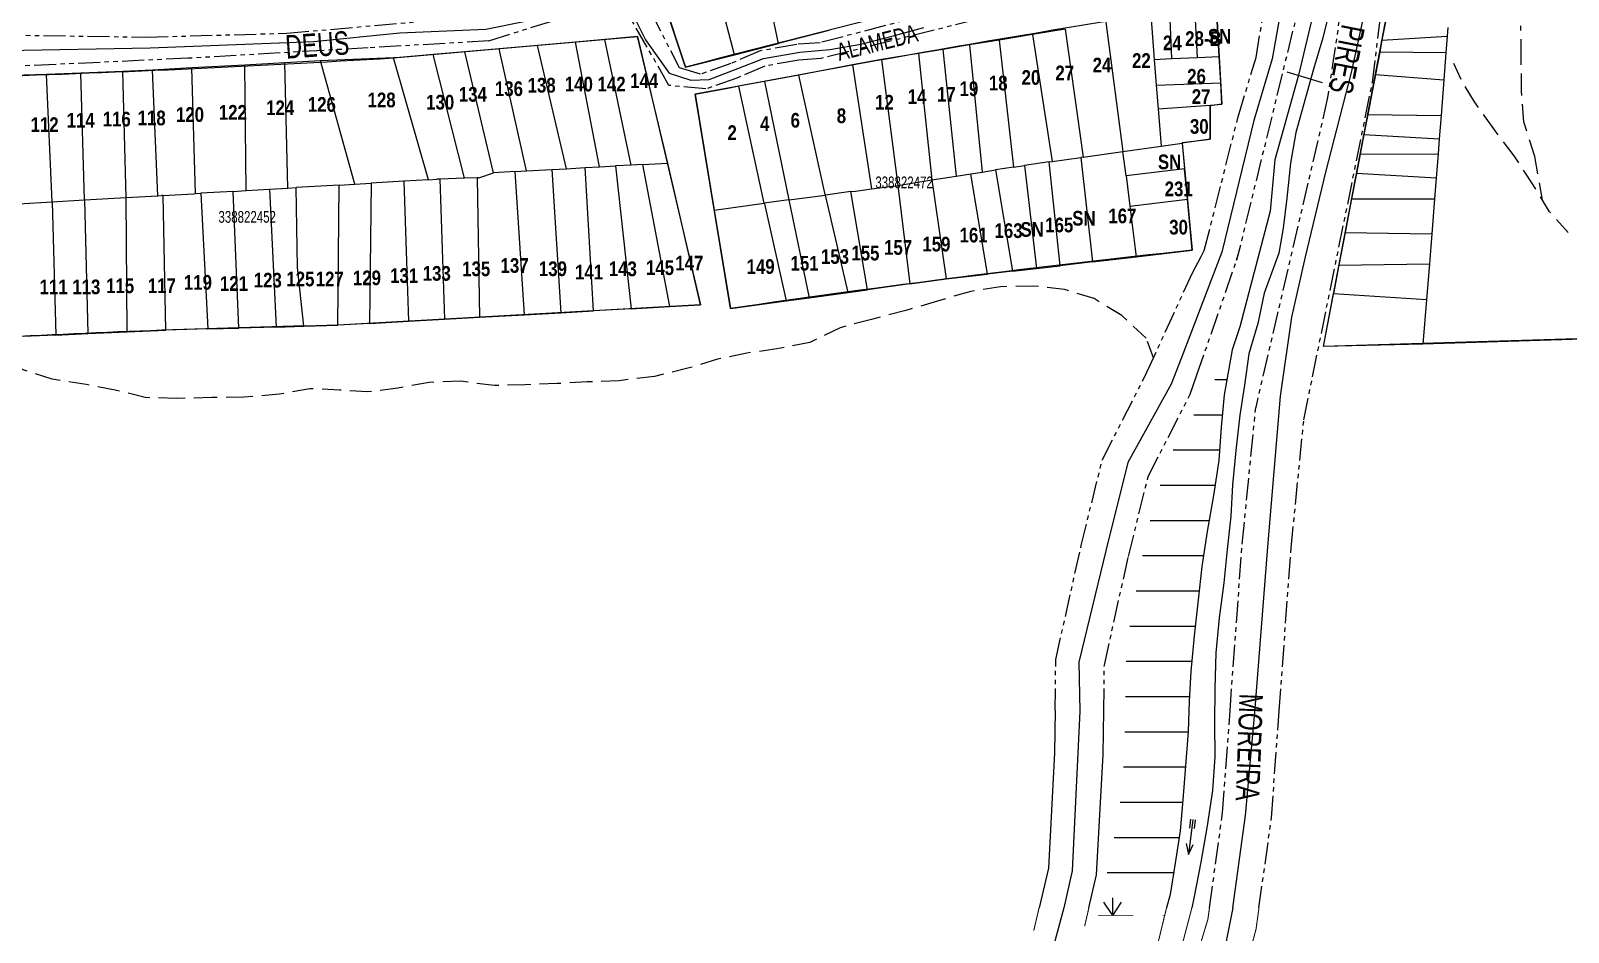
# Model space of a CAD drawing. Extents: x 204256 to 207861, y 4845615 to 4848347.
# Drawn here: x 205534.3 to 205796.2, y 4846804.3 to 4846957.9 of the extents above; entities that cross this region are included whole.
import ezdxf
from ezdxf.enums import TextEntityAlignment as Align

# ---------------------------------------------------------------- set-up
doc = ezdxf.new("R2010")
doc.units = 0
doc.header["$LTSCALE"] = 1.5
doc.header["$MEASUREMENT"] = 0
for name, pattern in [('PHANTOMX2', [5, 2.5, -0.5, 0.5, -0.5, 0.5, -0.5]), ('TRACO_15', [3, 2, -1]), ('TRACO_25', [8, 3, -1, 1, -1, 1, -1])]:
    doc.linetypes.add(name, pattern=pattern)
for name, color, linetype in [('CD-MALHA-LOTES', 40, 'CONTINUOUS'), ('CD_TXT_QUADRA', 7, 'CONTINUOUS'), ('HD-ALAGADO-BREJO', 170, 'CONTINUOUS'), ('HD-CANAIS', 7, 'CONTINUOUS'), ('HD-TXT-CANAIS', 7, 'CONTINUOUS'), ('HD-TXT-PERENE', 170, 'CONTINUOUS'), ('RU-QUADRAS', 210, 'CONTINUOUS'), ('SV-CAMINHO-TRILHA', 20, 'CONTINUOUS'), ('SV-EIXO-ROD-ESTR', 7, 'CONTINUOUS'), ('SV-EIXO-RUA-N-PAV', 6, 'CONTINUOUS'), ('SV-EIXO-RUA-PAV', 20, 'CONTINUOUS'), ('SV-ESTIVAS', 7, 'CONTINUOUS'), ('SV-RUA-NAO-PAV-S-GUIA-C-GUIA', 7, 'PHANTOMX2'), ('SV-TXT-RUA-N-PAV-S-GUIA-C-GUIA', 7, 'CONTINUOUS'), ('SV-VIAS-EM-CONSTR', 7, 'CONTINUOUS'), ('Th_NmrPort', 7, 'CONTINUOUS')]:
    doc.layers.add(name, color=color, linetype=linetype)
doc.styles.add('ARIAL', font='ARIAL.TTF')
doc.styles.get("Standard").update_dxf_attribs({"font": 'swisscbo.ttf'})

# ---------------------------------------------------------------- blocks, each defined once
blk = doc.blocks.new('COD035', base_point=(205732.24, 4846823.47))
at = {"layer": 'HD-TXT-PERENE'}
for p, q in [((205732.24, 4846823.875731), (205733.74, 4846823.875731)), ((205732.24, 4846823.475731), (205738.24, 4846823.475731)), ((205732.24, 4846823.075731), (205733.74, 4846823.075731))]:
    blk.add_line(p, q, dxfattribs=at)
blk.add_lwpolyline([(205736.44, 4846822.875731), (205738.24, 4846823.475731), (205736.44, 4846824.075731)], dxfattribs=at)
blk = doc.blocks.new('*X3')
at = {"layer": 'HD-ALAGADO-BREJO', "color": 0}
for p, q in [((205735.987806, 4846898.43069), (205738.049849, 4846898.430711)), ((205732.446432, 4846892.430622), (205737.284084, 4846892.43067)), ((205728.875551, 4846886.430553), (205736.815397, 4846886.430633)), ((205726.660232, 4846880.430498), (205736.052841, 4846880.430592)), ((205725.007921, 4846874.430449), (205735.011764, 4846874.430549)), ((205723.66638, 4846868.430402), (205734.062315, 4846868.430506)), ((205722.589725, 4846862.430358), (205733.338647, 4846862.430466)), ((205721.495827, 4846856.430315), (205732.674794, 4846856.430426)), ((205720.876729, 4846850.430275), (205732.068193, 4846850.430387)), ((205720.755022, 4846844.430241), (205731.679302, 4846844.43035)), ((205720.694421, 4846838.430208), (205731.427045, 4846838.430315)), ((205720.437229, 4846832.430172), (205730.980233, 4846832.430277)), ((205719.872909, 4846826.430133), (205730.496566, 4846826.43024)), ((205718.866343, 4846820.43009), (205729.922744, 4846820.430201)), ((205717.681651, 4846814.430045), (205728.982304, 4846814.430158))]:
    blk.add_line(p, q, dxfattribs=at)
blk = doc.blocks.new('*X10')
at = {"layer": 'HD-ALAGADO-BREJO'}
for points in [[(205718.611563, 4846807.142575), (205717.111263, 4846809.392376)], [(205718.611563, 4846807.142575), (205718.611163, 4846810.142575)], [(205718.611563, 4846807.142575), (205720.111263, 4846809.392775)]]:
    blk.add_lwpolyline(points, dxfattribs=at)
at = {"layer": 'HD-ALAGADO-BREJO', "const_width": 0.13}
for points in [[(205716.111563, 4846807.142243), (205717.111563, 4846807.142376)], [(205717.111563, 4846807.142376), (205722.111563, 4846807.143041)], [(205727.111563, 4846807.143707), (205727.462091, 4846807.142356)]]:
    blk.add_lwpolyline(points, dxfattribs=at)

msp = doc.modelspace()

# ---------------------------------------------------------------- linework, layer by layer
at = {"layer": 'CD-MALHA-LOTES', "linetype": 'Continuous'}
for p, q in [((205661.68, 4846955.68), (205658.02, 4846973.28)), ((205654.17, 4846953.77), (205649.63, 4846971.21)), ((205640.1, 4846968.93), (205645.86, 4846951.66)), ((205736.74, 4846953.48), (205736.22, 4846962.42)), ((205725.08, 4846960.57), (205725.68, 4846952.97)), ((205728.69, 4846953.11), (205728.32, 4846961.11)), ((205733.07, 4846953.31), (205732.57, 4846961.81)), ((205670.31, 4846957.87), (205661.68, 4846955.68)), ((205704.96, 4846957.22), (205699.28, 4846956.27)), ((205710.48, 4846958.14), (205704.96, 4846957.22)), ((205704.96, 4846957.22), (205708.29, 4846935.57)), ((205710.48, 4846958.14), (205713.57, 4846936.32)), ((205717.45, 4846959.3), (205720.34, 4846937.28)), ((205614.1, 4846954.79), (205608.26, 4846954.27)), ((205620.63, 4846955.36), (205614.1, 4846954.79)), ((205618.75, 4846933.97), (205614.1, 4846954.79)), ((205627.12, 4846955.93), (205620.63, 4846955.36)), ((205625.54, 4846934.35), (205620.63, 4846955.36)), ((205632.12, 4846956.37), (205627.12, 4846955.93)), ((205631.17, 4846934.66), (205627.12, 4846955.93)), ((205637.68, 4846956.86), (205632.12, 4846956.37)), ((205636.59, 4846934.96), (205632.12, 4846956.37)), ((205642.8, 4846935.31), (205637.68, 4846956.86)), ((205654.17, 4846953.77), (205661.68, 4846955.68)), ((205689.66, 4846954.67), (205685.55, 4846953.99)), ((205694.19, 4846955.43), (205689.66, 4846954.67)), ((205689.66, 4846954.67), (205691.96, 4846933.09)), ((205699.28, 4846956.27), (205694.19, 4846955.43)), ((205694.19, 4846955.43), (205696.35, 4846933.77)), ((205699.28, 4846956.27), (205701.69, 4846934.61)), ((205570.75, 4846952), (205561.72, 4846951.52)), ((205577.56, 4846952.37), (205570.75, 4846952)), ((205571.01, 4846930.62), (205570.75, 4846952)), ((205583.68, 4846952.7), (205577.56, 4846952.37)), ((205578.09, 4846931.04), (205577.56, 4846952.37)), ((205596.07, 4846953.22), (205583.68, 4846952.7)), ((205589.52, 4846931.72), (205583.68, 4846952.7)), ((205596.53, 4846953.24), (205596.07, 4846953.22)), ((205602.03, 4846932.45), (205596.07, 4846953.22)), ((205602.86, 4846953.8), (205596.53, 4846953.24)), ((205608.26, 4846954.27), (205602.86, 4846953.8)), ((205608.2, 4846932.72), (205602.86, 4846953.8)), ((205613.12, 4846933.65), (205608.26, 4846954.27)), ((205645.86, 4846951.66), (205654.17, 4846953.77)), ((205674.3, 4846952.02), (205665.12, 4846950.3)), ((205679.24, 4846952.94), (205674.3, 4846952.02)), ((205674.3, 4846952.02), (205677.54, 4846930.91)), ((205685.55, 4846953.99), (205679.24, 4846952.94)), ((205679.24, 4846952.94), (205681.99, 4846931.48)), ((205685.55, 4846953.99), (205687.79, 4846932.43)), ((205725.68, 4846952.97), (205728.69, 4846953.11)), ((205725.68, 4846952.97), (205726.02, 4846948.6)), ((205728.69, 4846953.11), (205733.07, 4846953.31)), ((205733.07, 4846953.31), (205736.74, 4846953.48)), ((205737, 4846948.96), (205736.74, 4846953.48)), ((205536.98, 4846950.41), (205531.29, 4846950.21)), ((205542.81, 4846950.62), (205536.98, 4846950.41)), ((205537.93, 4846928.71), (205536.98, 4846950.41)), ((205550, 4846950.88), (205542.81, 4846950.62)), ((205543.48, 4846929.02), (205542.81, 4846950.62)), ((205555.05, 4846951.16), (205550, 4846950.88)), ((205550.58, 4846929.43), (205550, 4846950.88)), ((205561.72, 4846951.52), (205555.05, 4846951.16)), ((205555.97, 4846929.74), (205555.05, 4846951.16)), ((205562.39, 4846930.11), (205561.72, 4846951.52)), ((205665.12, 4846950.3), (205659.3, 4846949.22)), ((205669.64, 4846929.97), (205665.12, 4846950.3)), ((205654.92, 4846948.4), (205647.5, 4846947.02)), ((205647.5, 4846947.02), (205650.74, 4846927.31)), ((205659.3, 4846949.22), (205654.92, 4846948.4)), ((205659.24, 4846928.46), (205654.92, 4846948.4)), ((205659.3, 4846949.22), (205663.42, 4846929.02)), ((205726.02, 4846948.6), (205737, 4846948.96)), ((205726.02, 4846948.6), (205726.34, 4846944.52)), ((205737.21, 4846945.33), (205737, 4846948.96)), ((205726.34, 4846944.52), (205735.23, 4846945.18)), ((205726.34, 4846944.52), (205726.84, 4846938.2)), ((205735.23, 4846945.18), (205737.21, 4846945.33)), ((205735.23, 4846939.39), (205735.23, 4846945.18)), ((205730.43, 4846938.82), (205735.23, 4846939.39)), ((205730.43, 4846938.82), (205730.44, 4846938.71)), ((205708.29, 4846935.57), (205713.16, 4846936.26)), ((205713.57, 4846936.32), (205713.16, 4846936.26)), ((205713.16, 4846936.26), (205715.16, 4846918.47)), ((205713.57, 4846936.32), (205720.34, 4846937.28)), ((205720.34, 4846937.28), (205726.84, 4846938.2)), ((205720.87, 4846933.11), (205720.34, 4846937.28)), ((205726.84, 4846938.2), (205730.44, 4846938.71)), ((205730.44, 4846938.71), (205730.83, 4846934.35)), ((205610.64, 4846932.82), (205613.12, 4846933.65)), ((205616.8, 4846933.86), (205613.12, 4846933.65)), ((205616.8, 4846933.86), (205618.75, 4846933.97)), ((205618.39, 4846909.46), (205616.8, 4846933.86)), ((205618.75, 4846933.97), (205623.04, 4846934.21)), ((205623.04, 4846934.21), (205625.54, 4846934.35)), ((205623.04, 4846934.21), (205624.61, 4846909.82)), ((205625.54, 4846934.35), (205628.76, 4846934.53)), ((205628.76, 4846934.53), (205631.17, 4846934.66)), ((205630.19, 4846910.13), (205628.76, 4846934.53)), ((205631.17, 4846934.66), (205633.89, 4846934.81)), ((205636.59, 4846934.96), (205633.89, 4846934.81)), ((205633.89, 4846934.81), (205636.59, 4846910.49)), ((205638.5, 4846935.07), (205636.59, 4846934.96)), ((205638.5, 4846935.07), (205642.8, 4846935.31)), ((205638.5, 4846935.07), (205643.13, 4846910.86)), ((205648.39, 4846911.16), (205642.8, 4846935.31)), ((205694.43, 4846933.47), (205696.35, 4846933.77)), ((205696.35, 4846933.77), (205698.62, 4846934.13)), ((205701.69, 4846934.61), (205698.62, 4846934.13)), ((205698.62, 4846934.13), (205701.52, 4846916.88)), ((205701.69, 4846934.61), (205703.56, 4846934.9)), ((205707.8, 4846935.5), (205703.56, 4846934.9)), ((205703.56, 4846934.9), (205705.63, 4846917.36)), ((205707.8, 4846935.5), (205708.29, 4846935.57)), ((205709.66, 4846917.83), (205707.8, 4846935.5)), ((205730.83, 4846934.35), (205720.87, 4846933.11)), ((205731.32, 4846929.14), (205730.83, 4846934.35)), ((205574.95, 4846930.86), (205578.09, 4846931.04)), ((205578.09, 4846931.04), (205579.52, 4846931.13)), ((205586.86, 4846931.56), (205579.52, 4846931.13)), ((205579.77, 4846917.54), (205579.52, 4846931.13)), ((205586.59, 4846907.67), (205586.86, 4846931.56)), ((205586.86, 4846931.56), (205589.52, 4846931.72)), ((205589.52, 4846931.72), (205592.28, 4846931.88)), ((205592.28, 4846931.88), (205592.01, 4846907.97)), ((205597.87, 4846932.21), (205592.28, 4846931.88)), ((205602.03, 4846932.45), (205597.87, 4846932.21)), ((205597.87, 4846932.21), (205598.65, 4846908.35)), ((205602.03, 4846932.45), (205603.48, 4846932.54)), ((205603.99, 4846932.56), (205603.48, 4846932.54)), ((205608.2, 4846932.72), (205603.99, 4846932.56)), ((205603.99, 4846932.56), (205604.78, 4846908.7)), ((205610.37, 4846932.81), (205608.2, 4846932.72)), ((205610.64, 4846932.82), (205610.37, 4846932.81)), ((205610.37, 4846932.81), (205610.77, 4846909.03)), ((205677.54, 4846930.91), (205681.99, 4846931.48)), ((205681.99, 4846931.48), (205687.79, 4846932.43)), ((205681.99, 4846931.48), (205684.03, 4846914.72)), ((205687.79, 4846932.43), (205691.96, 4846933.09)), ((205687.79, 4846932.43), (205690.25, 4846915.56)), ((205691.96, 4846933.09), (205694.43, 4846933.47)), ((205697.3, 4846916.38), (205694.43, 4846933.47)), ((205720.87, 4846933.11), (205721.51, 4846927.99)), ((205532.22, 4846928.38), (205537.93, 4846928.71)), ((205537.93, 4846928.71), (205543.48, 4846929.02)), ((205537.93, 4846928.71), (205538.6, 4846906)), ((205543.48, 4846929.02), (205550.58, 4846929.43)), ((205543.48, 4846929.02), (205544.03, 4846906.25)), ((205550.58, 4846929.43), (205555.97, 4846929.74)), ((205550.72, 4846906.55), (205550.58, 4846929.43)), ((205555.97, 4846929.74), (205556.56, 4846929.77)), ((205556.85, 4846929.79), (205556.56, 4846929.77)), ((205556.85, 4846929.79), (205562.02, 4846930.09)), ((205557.33, 4846906.85), (205556.85, 4846929.79)), ((205562.02, 4846930.09), (205562.39, 4846930.11)), ((205562.39, 4846930.11), (205563.26, 4846930.16)), ((205568.81, 4846930.49), (205563.26, 4846930.16)), ((205563.26, 4846930.16), (205564.45, 4846907.05)), ((205568.81, 4846930.49), (205571.01, 4846930.62)), ((205569.74, 4846907.2), (205568.81, 4846930.49)), ((205571.01, 4846930.62), (205574.95, 4846930.86)), ((205574.95, 4846930.86), (205576.12, 4846907.38)), ((205650.74, 4846927.31), (205659.24, 4846928.46)), ((205663.42, 4846929.02), (205659.24, 4846928.46)), ((205659.24, 4846928.46), (205659.27, 4846928.34)), ((205659.27, 4846928.34), (205662.96, 4846911.83)), ((205663.42, 4846929.02), (205669.67, 4846929.86)), ((205663.42, 4846929.02), (205666.9, 4846912.37)), ((205669.67, 4846929.86), (205669.64, 4846929.97)), ((205674.02, 4846930.45), (205669.67, 4846929.86)), ((205673.55, 4846913.28), (205669.67, 4846929.86)), ((205674.02, 4846930.45), (205674.77, 4846930.55)), ((205676.82, 4846913.73), (205674.02, 4846930.45)), ((205674.77, 4846930.55), (205677.54, 4846930.91)), ((205721.51, 4846927.99), (205731.32, 4846929.14)), ((205732.12, 4846920.46), (205731.32, 4846929.14)), ((205650.74, 4846927.31), (205653.49, 4846910.53)), ((205721.51, 4846927.99), (205722.59, 4846919.34)), ((205722.59, 4846919.34), (205732.12, 4846920.46)), ((205705.63, 4846917.36), (205709.66, 4846917.83)), ((205715.16, 4846918.47), (205709.66, 4846917.83)), ((205715.16, 4846918.47), (205722.59, 4846919.34)), ((205580.82, 4846907.51), (205579.77, 4846917.54)), ((205684.03, 4846914.72), (205689.84, 4846915.51)), ((205689.84, 4846915.51), (205690.25, 4846915.56)), ((205690.25, 4846915.56), (205697.3, 4846916.38)), ((205701.52, 4846916.88), (205697.3, 4846916.38)), ((205701.52, 4846916.88), (205705.63, 4846917.36)), ((205666.9, 4846912.37), (205673.55, 4846913.28)), ((205673.55, 4846913.28), (205676.82, 4846913.73)), ((205684.03, 4846914.72), (205676.82, 4846913.73)), ((205624.61, 4846909.82), (205630.19, 4846910.13)), ((205636.59, 4846910.49), (205630.19, 4846910.13)), ((205636.59, 4846910.49), (205643.13, 4846910.86)), ((205643.13, 4846910.86), (205648.39, 4846911.16)), ((205653.49, 4846910.53), (205662.96, 4846911.83)), ((205662.96, 4846911.83), (205666.9, 4846912.37)), ((205576.12, 4846907.38), (205569.74, 4846907.2)), ((205576.12, 4846907.38), (205580.82, 4846907.51)), ((205580.82, 4846907.51), (205586.59, 4846907.67)), ((205592.01, 4846907.97), (205586.59, 4846907.67)), ((205592.01, 4846907.97), (205598.65, 4846908.35)), ((205598.65, 4846908.35), (205604.78, 4846908.7)), ((205604.78, 4846908.7), (205610.77, 4846909.03)), ((205610.77, 4846909.03), (205618.39, 4846909.46)), ((205618.39, 4846909.46), (205624.61, 4846909.82)), ((205538.6, 4846906), (205533.04, 4846905.75)), ((205538.6, 4846906), (205544.03, 4846906.25)), ((205544.03, 4846906.25), (205550.72, 4846906.55)), ((205550.72, 4846906.55), (205557.33, 4846906.85)), ((205564.45, 4846907.05), (205557.33, 4846906.85)), ((205564.45, 4846907.05), (205569.74, 4846907.2))]:
    msp.add_line(p, q, dxfattribs=at)
at = {"layer": 'CD-MALHA-LOTES'}
for points in [[(205765.13, 4846959.64), (205764.47, 4846956.22)], [(205775.71, 4846958.4), (205775.6, 4846956.94)], [(205764.47, 4846956.22), (205764.09, 4846954.22)], [(205764.47, 4846956.22), (205775.6, 4846956.94)], [(205775.6, 4846956.94), (205775.37, 4846954.1)], [(205764.09, 4846954.22), (205763.36, 4846950.4)], [(205775.37, 4846954.1), (205764.09, 4846954.22)], [(205775.37, 4846954.1), (205775.01, 4846949.5)], [(205763.36, 4846950.4), (205762.06, 4846943.61)], [(205763.36, 4846950.4), (205775.01, 4846949.5)], [(205775.01, 4846949.5), (205774.53, 4846943.43)], [(205762.06, 4846943.61), (205761.4, 4846940.17)], [(205762.06, 4846943.61), (205774.53, 4846943.43)], [(205774.53, 4846943.43), (205774.22, 4846939.43)], [(205761.4, 4846940.17), (205760.76, 4846936.83)], [(205761.4, 4846940.17), (205774.22, 4846939.43)], [(205774.22, 4846939.43), (205774.02, 4846936.89)], [(205760.76, 4846936.83), (205760.13, 4846933.53)], [(205760.76, 4846936.83), (205774.02, 4846936.89)], [(206882.95, 4846936.64), (206874.77, 4846936.51), (206654.42, 4846930.27), (206561.26, 4846927.54), (206415.65, 4846923.26), (206414.67, 4846924.04), (206086.14, 4846914.26), (205771.45, 4846904.43)], [(205774.02, 4846936.89), (205773.69, 4846932.74)], [(205760.13, 4846933.53), (205759.3, 4846929.22)], [(205773.69, 4846932.74), (205760.13, 4846933.53)], [(205773.69, 4846932.74), (205773.41, 4846929.22)], [(205759.3, 4846929.22), (205758.21, 4846923.5)], [(205759.3, 4846929.22), (205773.41, 4846929.22)], [(205773.41, 4846929.22), (205772.94, 4846923.28)], [(205758.21, 4846923.5), (205757.14, 4846917.9)], [(205758.21, 4846923.5), (205772.94, 4846923.28)], [(205772.94, 4846923.28), (205772.54, 4846918.15)], [(205757.14, 4846917.9), (205756.22, 4846913.08)], [(205757.14, 4846917.9), (205772.54, 4846918.15)], [(205772.54, 4846918.15), (205772.06, 4846912.09)], [(205771.45, 4846904.43), (205754.49, 4846904.06), (205756.22, 4846913.08)], [(205756.22, 4846913.08), (205772.06, 4846912.09)], [(205772.06, 4846912.09), (205771.45, 4846904.43)]]:
    msp.add_lwpolyline(points, dxfattribs=at)
at = {"layer": 'HD-CANAIS'}
for points in [[(205752.78, 4846961.03), (205750.28, 4846950.29), (205746.21, 4846935.88), (205745.4, 4846927.13), (205740.28, 4846907.41), (205738.93, 4846903.48), (205737.6, 4846895.85), (205737.09, 4846890.33), (205736.69, 4846884.65), (205735.79, 4846878.69), (205734.67, 4846872.56), (205733.79, 4846866.58), (205733.17, 4846860.88), (205732.49, 4846854.77), (205731.9, 4846848.7), (205731.64, 4846843.67), (205731.43, 4846838.47), (205730.94, 4846831.89), (205730.53, 4846826.84), (205730.1, 4846821.57), (205729.24, 4846816.04), (205728.39, 4846810.73), (205727.78, 4846808.45)], [(205755.74, 4846962.18), (205754.41, 4846956.65), (205752.83, 4846951.31), (205751.47, 4846946.4), (205749.82, 4846940.51), (205748.89, 4846935.31), (205748.24, 4846929.33), (205747.63, 4846924.23), (205746.9, 4846919.94), (205744.43, 4846913.13), (205743.35, 4846907.97), (205741.81, 4846902.81), (205741.06, 4846897.46), (205740.28, 4846892.35), (205739.6, 4846886.37), (205739.03, 4846880.52), (205738.72, 4846875.17), (205738.12, 4846869.47), (205737.54, 4846863.79), (205736.72, 4846857.81), (205736.19, 4846851.88), (205735.99, 4846845.78), (205735.97, 4846839.88), (205735.99, 4846834.16), (205735.62, 4846828.41), (205734.69, 4846822.38), (205733.62, 4846816.2), (205732.47, 4846810.34), (205732.09, 4846808.45)]]:
    msp.add_lwpolyline(points, dxfattribs=at)
at = {"layer": 'HD-CANAIS', "const_width": 0.18}
for points in [[(205727.78, 4846808.45), (205726.27, 4846802.26), (205719.59, 4846777.39), (205706.13, 4846751.88)], [(205732.09, 4846808.45), (205729.97, 4846800.37), (205722.53, 4846776.39), (205709.55, 4846752.6)]]:
    msp.add_lwpolyline(points, dxfattribs=at)
at = {"layer": 'RU-QUADRAS', "color": 6, "linetype": 'Continuous'}
msp.add_lwpolyline([(206414.67, 4846924.04), (205754.49, 4846904.06), (205766.91, 4846968.94, 0.024339), (205770.72, 4847010.53), (205768.57, 4847024.77), (205766.6, 4847031.25), (205761.07, 4847044.63), (205722.36, 4847115.57), (205716.07, 4847128.15), (205713.97, 4847150.57), (205701.8, 4847302.82, -0.03498)], format="xyb", dxfattribs=at)
for points in [[(205633.4, 4846989.02), (205739.37, 4847019.2), (205743.08, 4846994.05), (205740.27, 4846993.4), (205742.04, 4846984.44), (205736.71, 4846983.14), (205738.63, 4846974.82, 0.004301), (205645.86, 4846951.66)], [(205647.5, 4846947.02, -0.009706), (205736.22, 4846962.42), (205737.21, 4846945.32), (205735.23, 4846945.04), (205735.23, 4846939.39), (205730.44, 4846938.71), (205732.12, 4846920.46, 0.009745), (205653.49, 4846910.53)], [(205523.86, 4846949.94, 0.007165), (205596.07, 4846953.22), (205637.68, 4846956.86), (205648.39, 4846911.16), (205586.59, 4846907.67, 0.008696), (205526.74, 4846905.46)]]:
    msp.add_lwpolyline(points, format="xyb", close=True, dxfattribs=at)
at = {"layer": 'SV-CAMINHO-TRILHA', "linetype": 'TRACO_15'}
for points in [[(205791.79, 4846929.01), (205790.53, 4846936.44), (205788.63, 4846942.33), (205788.24, 4846947.54), (205788.19, 4846953.39), (205788.14, 4846958.7)], [(205796.2, 4846923.47), (205793.02, 4846927), (205790.23, 4846931.58), (205786.98, 4846936.56), (205783.5, 4846941.13), (205780.21, 4846945.76), (205777.94, 4846949.55), (205776.55, 4846952.64)], [(205725.55, 4846902.12), (205724.32, 4846905.49), (205720.14, 4846909.33), (205715.44, 4846912.21), (205710.42, 4846913.77), (205705.09, 4846914.35), (205699.49, 4846914.25), (205694.45, 4846913.44), (205688.77, 4846911.81), (205683.35, 4846910.19), (205677.49, 4846908.67), (205672.18, 4846907.25), (205667.03, 4846904.76), (205661.39, 4846903.64), (205656.27, 4846902.92), (205651.28, 4846901.88), (205646.46, 4846900.41), (205640.53, 4846898.96), (205634.48, 4846898.24), (205629.11, 4846898.02), (205623.96, 4846897.75), (205618.51, 4846897.53), (205613.29, 4846897.39), (205607.48, 4846898.14), (205602.18, 4846897.94), (205596.82, 4846896.95), (205591.67, 4846896.31), (205586.92, 4846896.64), (205581.82, 4846896.87), (205576.63, 4846895.93), (205570.58, 4846895.43), (205565.11, 4846895.36), (205559.08, 4846895.19), (205553.81, 4846895.37), (205548.67, 4846896.65), (205543.74, 4846897.56), (205537.96, 4846898.48), (205532.54, 4846900.24)]]:
    msp.add_lwpolyline(points, dxfattribs=at)
at = {"layer": 'SV-EIXO-ROD-ESTR'}
msp.add_lwpolyline([(205710.28, 4846808.43), (205707.98, 4846800.02), (205702.72, 4846786), (205695.94, 4846773.09), (205689.59, 4846763.02), (205684.34, 4846756.89), (205673.17, 4846749.66), (205660.35, 4846743.19), (205649.23, 4846736.21), (205645.75, 4846733.06), (205640.69, 4846727.35), (205624.39, 4846709.24), (205602.65, 4846678.5), (205580.08, 4846648.65), (205554.62, 4846616.66), (205517.22, 4846569.74), (205486.11, 4846529.81)], dxfattribs=at)
at = {"layer": 'SV-EIXO-RUA-N-PAV'}
for points in [[(205713.64, 4847088.88), (205723.52, 4847073.9), (205733.25, 4847055.71), (205739.68, 4847044.11), (205745.01, 4847034.93), (205747.83, 4847028.19), (205748.82, 4847025.23), (205750.65, 4847019.88), (205751.91, 4847011.72), (205751.91, 4847000.74), (205751.28, 4846989.37), (205749.87, 4846978.39), (205748.92, 4846970.96), (205745.79, 4846953.07), (205742.66, 4846942.56), (205737.17, 4846920.13), (205730.27, 4846902.02), (205728.54, 4846897.63), (205721.17, 4846884.3), (205717.41, 4846869.24), (205712.86, 4846850.26), (205713.02, 4846841.95)], [(205371.75, 4846950.25), (205388.71, 4846951.08), (205395.49, 4846951.16), (205399.4, 4846951.21), (205409.92, 4846951.28), (205427.3, 4846951.91), (205446.95, 4846952.32), (205458.54, 4846952.32), (205473.64, 4846952.53), (205499.82, 4846953.77), (205509.23, 4846953.94), (205519.44, 4846954.22), (205530.08, 4846954.5), (205554.64, 4846954.92), (205582.47, 4846956.04), (205597.16, 4846957.49), (205611.85, 4846958.11), (205618.89, 4846959.56), (205624.89, 4846962.46), (205629.03, 4846964.11), (205632.83, 4846964.88), (205635.6, 4846964.96)], [(205637.25, 4846959.82), (205639.04, 4846956.3), (205640.69, 4846954), (205643.06, 4846950.63), (205646.72, 4846949.41), (205649.88, 4846949.56), (205654.76, 4846951.42), (205659.14, 4846953.14), (205665.31, 4846954.22), (205670.4, 4846954.65), (205675.71, 4846955.58), (205681.42, 4846957.02), (205686.44, 4846958.38)], [(205739.09, 4846808.43), (205741.25, 4846824.15), (205742.81, 4846841.72), (205745.01, 4846869.95), (205747.2, 4846895.59), (205749.09, 4846909.08), (205751.44, 4846919.35), (205754.89, 4846933.78), (205759.28, 4846950.71), (205761.32, 4846960.04)], [(205739.09, 4846808.43), (205736.97, 4846797.89), (205734.7, 4846789), (205729.4, 4846775.76), (205714.27, 4846749.86)]]:
    msp.add_lwpolyline(points, dxfattribs=at)
at = {"layer": 'SV-EIXO-RUA-PAV'}
msp.add_lwpolyline([(205713.02, 4846841.95), (205711.69, 4846814.72), (205710.28, 4846808.43)], dxfattribs=at)
at = {"layer": 'SV-ESTIVAS'}
msp.add_lwpolyline([(205748.27, 4846950.85), (205754.31, 4846949.02)], dxfattribs=at)
at = {"layer": 'SV-RUA-NAO-PAV-S-GUIA-C-GUIA'}
for p, q in [((205762.85, 4846949.06), (205770.25, 4847009.41)), ((205761.99, 4846992.08), (205755.22, 4846946.47)), ((205752.82, 4846972.34), (205739.71, 4846918.74)), ((205636.46, 4846967.84), (205644.73, 4846951.57)), ((205612.36, 4846956.11), (205634.28, 4846963.06)), ((205643.01, 4846948.54), (205634.71, 4846963.11)), ((205694.44, 4846962.51), (205668.76, 4846955.81)), ((205702.76, 4846961.58), (205668.89, 4846953.13)), ((205751.16, 4846891.57), (205762.85, 4846949.06)), ((205755.22, 4846946.47), (205742.97, 4846893.69))]:
    msp.add_line(p, q, dxfattribs=at)
for points in [[(205708.79, 4846842.05), (205708.91, 4846850.75), (205713.23, 4846870.16), (205716.84, 4846884.81), (205724.44, 4846899.69), (205732.18, 4846916.62), (205733.68, 4846919.4), (205734.21, 4846920.39), (205739.98, 4846943.21), (205743.02, 4846953.28), (205745.46, 4846967.97)], [(205523.84, 4846957.27), (205528.99, 4846957.14), (205553.97, 4846956.77), (205577.91, 4846957.42), (205612.86, 4846960.53)], [(205612.36, 4846956.11), (205591.76, 4846954.94), (205561.1, 4846953.16), (205530.06, 4846951.72), (205525.81, 4846951.61), (205523.64, 4846950.99), (205522.43, 4846948.91), (205522.32, 4846947.26), (205522.13, 4846925.82), (205523.65, 4846908.31), (205524.61, 4846904.79), (205524.36, 4846904.97), (205519.95, 4846908.28)], [(205668.76, 4846955.81), (205664.79, 4846955.52), (205658.55, 4846954.41), (205653.58, 4846952.28), (205648.41, 4846950.45), (205644.73, 4846951.57)], [(205668.89, 4846953.13), (205665.12, 4846952.86), (205659.33, 4846951.83), (205654.56, 4846949.78), (205649.3, 4846947.93), (205643.01, 4846948.54)], [(205717.07, 4846842.05), (205717.18, 4846849.79), (205721.28, 4846868.27), (205724.65, 4846881.9), (205731.81, 4846895.93), (205732.9, 4846899.07), (205739.71, 4846918.74), (205739.96, 4846919.72)], [(205735.09, 4846808.43), (205737.32, 4846824.64), (205738.59, 4846842.01), (205740.66, 4846870.41), (205742.97, 4846893.69)], [(205743.52, 4846808.43), (205745.64, 4846823.76), (205746.97, 4846841.99), (205748.99, 4846869.69), (205751.16, 4846891.57)]]:
    msp.add_lwpolyline(points, dxfattribs=at)
at = {"layer": 'SV-RUA-NAO-PAV-S-GUIA-C-GUIA', "linetype": 'TRACO_25', "const_width": 0.18, "flags": 128}
for points in [[(205735.09, 4846808.43), (205734.81, 4846806.46), (205732.1, 4846797.47), (205729.92, 4846788.7), (205724.69, 4846775.3), (205720.99, 4846767.32), (205718.71, 4846763.52)], [(205743.52, 4846808.43), (205743.02, 4846804.8), (205739.12, 4846790.39), (205735.77, 4846777.57), (205724.69, 4846760.16)]]:
    msp.add_lwpolyline(points, dxfattribs=at)
at = {"layer": 'SV-VIAS-EM-CONSTR'}
for points in [[(205708.79, 4846842.05), (205708.69, 4846834.85), (205707.64, 4846815.21), (205706.06, 4846808.43)], [(205714.55, 4846808.43), (205715.86, 4846814.04), (205716.96, 4846834.57), (205717.07, 4846842.05)]]:
    msp.add_lwpolyline(points, dxfattribs=at)
at = {"layer": 'SV-VIAS-EM-CONSTR', "const_width": 0.18}
for points in [[(205706.06, 4846808.43), (205705.15, 4846804.54)], [(205713.82, 4846805.31), (205714.5, 4846808.23)], [(205714.5, 4846808.23), (205714.55, 4846808.43)]]:
    msp.add_lwpolyline(points, dxfattribs=at)

# ---------------------------------------------------------------- block references
at = {"layer": 'HD-ALAGADO-BREJO'}
for name in ['*X3', '*X10']:
    msp.add_blockref(name, (0, 0), dxfattribs=at)
at = {"layer": 'HD-TXT-PERENE', "rotation": 263}
msp.add_blockref('COD035', (205732.24, 4846823.47), dxfattribs=at)

# ---------------------------------------------------------------- texts
at = {"layer": 'CD_TXT_QUADRA', "linetype": 'Continuous', "style": 'ARIAL', "width": 0.7}
for s, p in [('338822472', (205678.17, 4846931.02)), ('338822452', (205566.28, 4846925.14))]:
    msp.add_text(s, height=2, dxfattribs=at).set_placement(p)
at = {"layer": 'HD-TXT-CANAIS', "style": 'ARIAL', "width": 0.7}
for s, rotation, p in [('PIRES', 259, (205757.66, 4846959.11)), ('MOREIRA', 268, (205740.2, 4846844.98))]:
    msp.add_text(s, height=4, rotation=rotation, dxfattribs=at).set_placement(p)
at = {"layer": 'SV-TXT-RUA-N-PAV-S-GUIA-C-GUIA', "style": 'ARIAL', "width": 0.7}
for s, height, rotation, p in [('DEUS', 4, 4, (205577.82, 4846953.08)), ('ALAMEDA', 3, 14, (205672.03, 4846952.69))]:
    msp.add_text(s, height=height, rotation=rotation, dxfattribs=at).set_placement(p)
at = {"layer": 'Th_NmrPort', "color": 1}
for s, p in [('28-B', (205730.95, 4846956.51)), ('SN', (205734.82, 4846956.9)), ('24', (205727.16, 4846955.78)), ('27', (205708.84, 4846950.66)), ('24', (205715.18, 4846952)), ('22', (205721.9, 4846952.77)), ('136', (205613.37, 4846947.98)), ('138', (205618.94, 4846948.57)), ('140', (205625.28, 4846948.76)), ('142', (205630.85, 4846948.76)), ('144', (205636.41, 4846949.33)), ('19', (205692.52, 4846947.98)), ('18', (205697.52, 4846948.94)), ('20', (205703.08, 4846949.89)), ('26', (205731.29, 4846950.09)), ('128', (205591.68, 4846946.06)), ('130', (205601.66, 4846945.68)), ('134', (205607.23, 4846947.02)), ('12', (205678.13, 4846945.67)), ('14', (205683.69, 4846946.63)), ('17', (205688.68, 4846947.02)), ('27', (205732.07, 4846946.64)), ('116', (205546.56, 4846942.8)), ('118', (205552.51, 4846942.99)), ('120', (205559.04, 4846943.57)), ('122', (205566.34, 4846943.95)), ('124', (205574.4, 4846944.72)), ('126', (205581.5, 4846945.3)), ('8', (205671.6, 4846943.37)), ('112', (205534.28, 4846941.85)), ('114', (205540.42, 4846942.61)), ('2', (205652.98, 4846940.49)), ('4', (205658.54, 4846942.03)), ('6', (205663.73, 4846942.6)), ('30', (205731.76, 4846941.56)), ('SN', (205726.31, 4846935.51)), ('231', (205727.46, 4846930.91)), ('165', (205707.11, 4846924.76)), ('SN', (205711.72, 4846925.91)), ('167', (205717.86, 4846926.3)), ('161', (205692.52, 4846923.04)), ('163', (205698.47, 4846923.8)), ('SN', (205702.89, 4846924)), ('30', (205728.23, 4846924.39)), ('153', (205668.91, 4846919.39)), ('155', (205674.09, 4846919.97)), ('157', (205679.66, 4846920.93)), ('159', (205686.19, 4846921.5)), ('135', (205607.8, 4846917.29)), ('137', (205614.33, 4846917.86)), ('139', (205620.86, 4846917.31)), ('141', (205627.01, 4846916.73)), ('143', (205632.77, 4846917.3)), ('145', (205639.1, 4846917.49)), ('147', (205644.09, 4846918.26)), ('149', (205656.24, 4846917.67)), ('151', (205663.73, 4846918.24)), ('111', (205535.81, 4846914.21)), ('113', (205541.38, 4846914.21)), ('115', (205547.14, 4846914.4)), ('117', (205554.24, 4846914.41)), ('119', (205560.39, 4846914.99)), ('121', (205566.53, 4846914.79)), ('123', (205572.29, 4846915.37)), ('125', (205577.85, 4846915.56)), ('127', (205582.85, 4846915.56)), ('129', (205589.18, 4846915.75)), ('131', (205595.52, 4846916.14)), ('133', (205601.08, 4846916.52))]:
    msp.add_text(s, height=2.5, dxfattribs=at).set_placement(p, align=Align.MIDDLE_LEFT)

doc.saveas('drawing.dxf')
